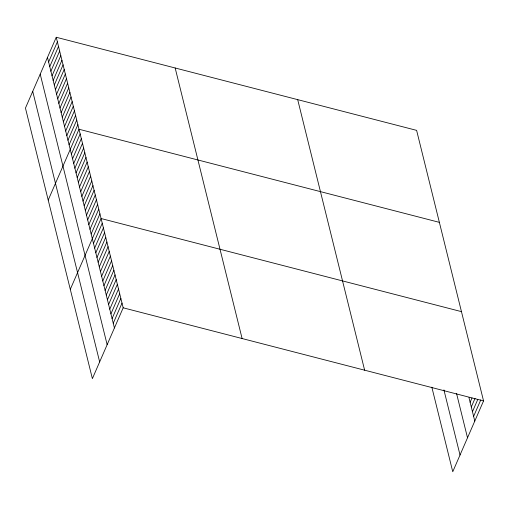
<?xml version="1.0" encoding="UTF-8"?>
<svg xmlns="http://www.w3.org/2000/svg" width="509" height="509" viewBox="0 0 509 509"><rect width="100%" height="100%" fill="white"/><g stroke="black" fill="none" stroke-linecap="round" stroke-linejoin="round"><path stroke-width="0.76" d="M56.245 37.265L25.45 108.086L92.383 378.632L123.178 307.811L56.245 37.265L416.616 130.368L483.55 400.914L452.755 471.735L431.829 387.152M48.616 62.028L57.383 41.865M49.755 66.628L58.516 46.465M50.887 71.228L59.655 51.065M52.026 75.828L60.794 55.666M53.165 80.422L61.933 60.259M54.304 85.022L63.071 64.859M55.443 89.622L64.21 69.459M56.582 94.222L65.343 74.059M57.714 98.822L66.482 78.66M58.853 103.422L67.621 83.26M59.992 108.023L68.76 87.86M61.131 112.616L69.898 92.46M62.27 117.216L71.037 97.054M63.409 121.816L72.17 101.654M64.541 126.417L73.309 106.254M65.68 131.017L74.448 110.854M66.819 135.617L75.587 115.454M67.958 140.217L76.725 120.054M69.097 144.817L77.864 124.654M48.209 200.069L78.997 129.248L439.375 222.357M71.394 154.112L80.161 133.95M72.558 158.814L81.325 138.652M73.722 163.51L82.49 143.347M74.88 168.212L83.648 148.049M76.045 172.907L84.812 152.745M77.209 177.609L85.976 157.446M78.373 182.305L87.134 162.142M79.531 187.007L88.299 166.844M80.696 191.702L89.463 171.539M81.86 196.404L90.627 176.241M83.018 201.1L91.785 180.937M84.182 205.801L92.95 185.639M85.347 210.497L94.114 190.334M86.511 215.199L95.272 195.036M87.669 219.901L96.436 199.738M88.833 224.596L97.601 204.433M89.998 229.298L98.765 209.135M91.156 233.994L99.923 213.831M70.293 289.347L101.087 218.533L461.459 311.635M93.484 243.391L102.252 223.228M94.649 248.093L103.41 227.93M95.807 252.788L104.574 232.626M96.971 257.49L105.738 237.328M98.135 262.186L106.903 242.023M99.293 266.888L108.061 246.725M100.458 271.583L109.225 251.421M101.622 276.285L110.389 256.122M102.786 280.981L111.547 260.824M103.944 285.683L112.712 265.52M105.108 290.385L113.876 270.222M106.273 295.08L115.04 274.917M107.431 299.782L116.198 279.619M108.595 304.477L117.363 284.315M109.759 309.179L118.527 289.017M110.917 313.875L119.685 293.712M112.082 318.577L120.849 298.414M113.246 323.272L122.014 303.109M470.131 402.282L472.015 397.962M471.296 406.984L475.05 398.337M472.46 411.679L477.779 399.438M473.618 416.381L480.82 399.819M123.178 307.811L483.55 400.914M468.974 397.58L474.782 421.077M456.554 393.489L467.516 437.797M443.918 389.907L460.028 455.021M297.695 99.643L364.629 370.189M175.166 67.99L242.099 338.536M47.477 57.428L114.41 327.974M40.205 74.142L107.138 344.688M32.716 91.365L99.649 361.912"/></g></svg>
